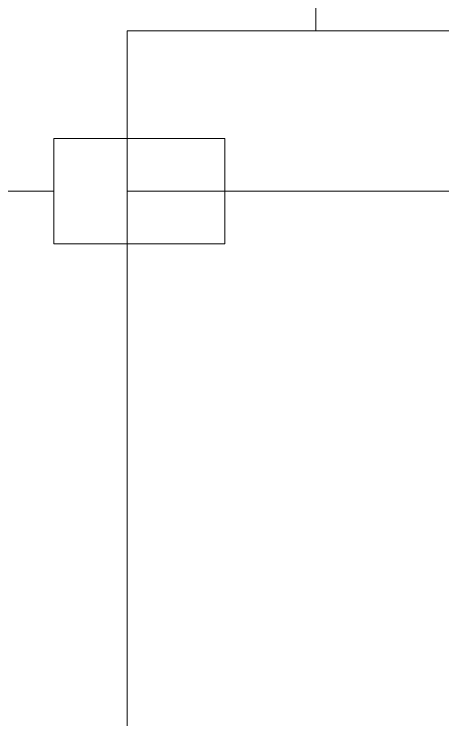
# Model space of a CAD drawing. Extents: x -1315200 to -1014507, y 2616811 to 2674779.
# Drawn here: x -1227763.6 to -1227606.7, y 2649636.8 to 2649894.8 of the extents above; entities that cross this region are included whole.
import ezdxf

# ---------------------------------------------------------------- set-up
doc = ezdxf.new("R2010")
doc.units = 0
doc.header["$LTSCALE"] = 25
doc.header["$MEASUREMENT"] = 0
doc.linetypes.add('PHANTOM2', pattern=[31.75, 15.875, -3.175, 3.175, -3.175, 3.175, -3.175])
doc.layers.get('0').update_dxf_attribs({"linetype": 'CONTINUOUS', "lineweight": 9})

msp = doc.modelspace()

# ---------------------------------------------------------------- linework, layer by layer
at = {"color": 9}
for p, q in [((-1227653.21, 2649888.71), (-1227653.21, 2649983.61)), ((-1227722.29, 2649888.71), (-1227241.56, 2649888.71)), ((-1227722.29, 2649888.71), (-1227722.29, 2649552.25)), ((-1227749.03, 2649849.28), (-1227749.03, 2649810.76)), ((-1227686.55, 2649849.28), (-1227749.03, 2649849.28)), ((-1227686.55, 2649810.76), (-1227686.55, 2649849.28)), ((-1227749.03, 2649830.02), (-1227878.45, 2649830.02)), ((-1227749.03, 2649810.76), (-1227686.55, 2649810.76))]:
    msp.add_line(p, q, dxfattribs=at)
at = {"color": 9, "linetype": 'PHANTOM2'}
msp.add_line((-1227722.29, 2649830.02), (-1227410.57, 2649830.02), dxfattribs=at)

doc.saveas('drawing.dxf')
